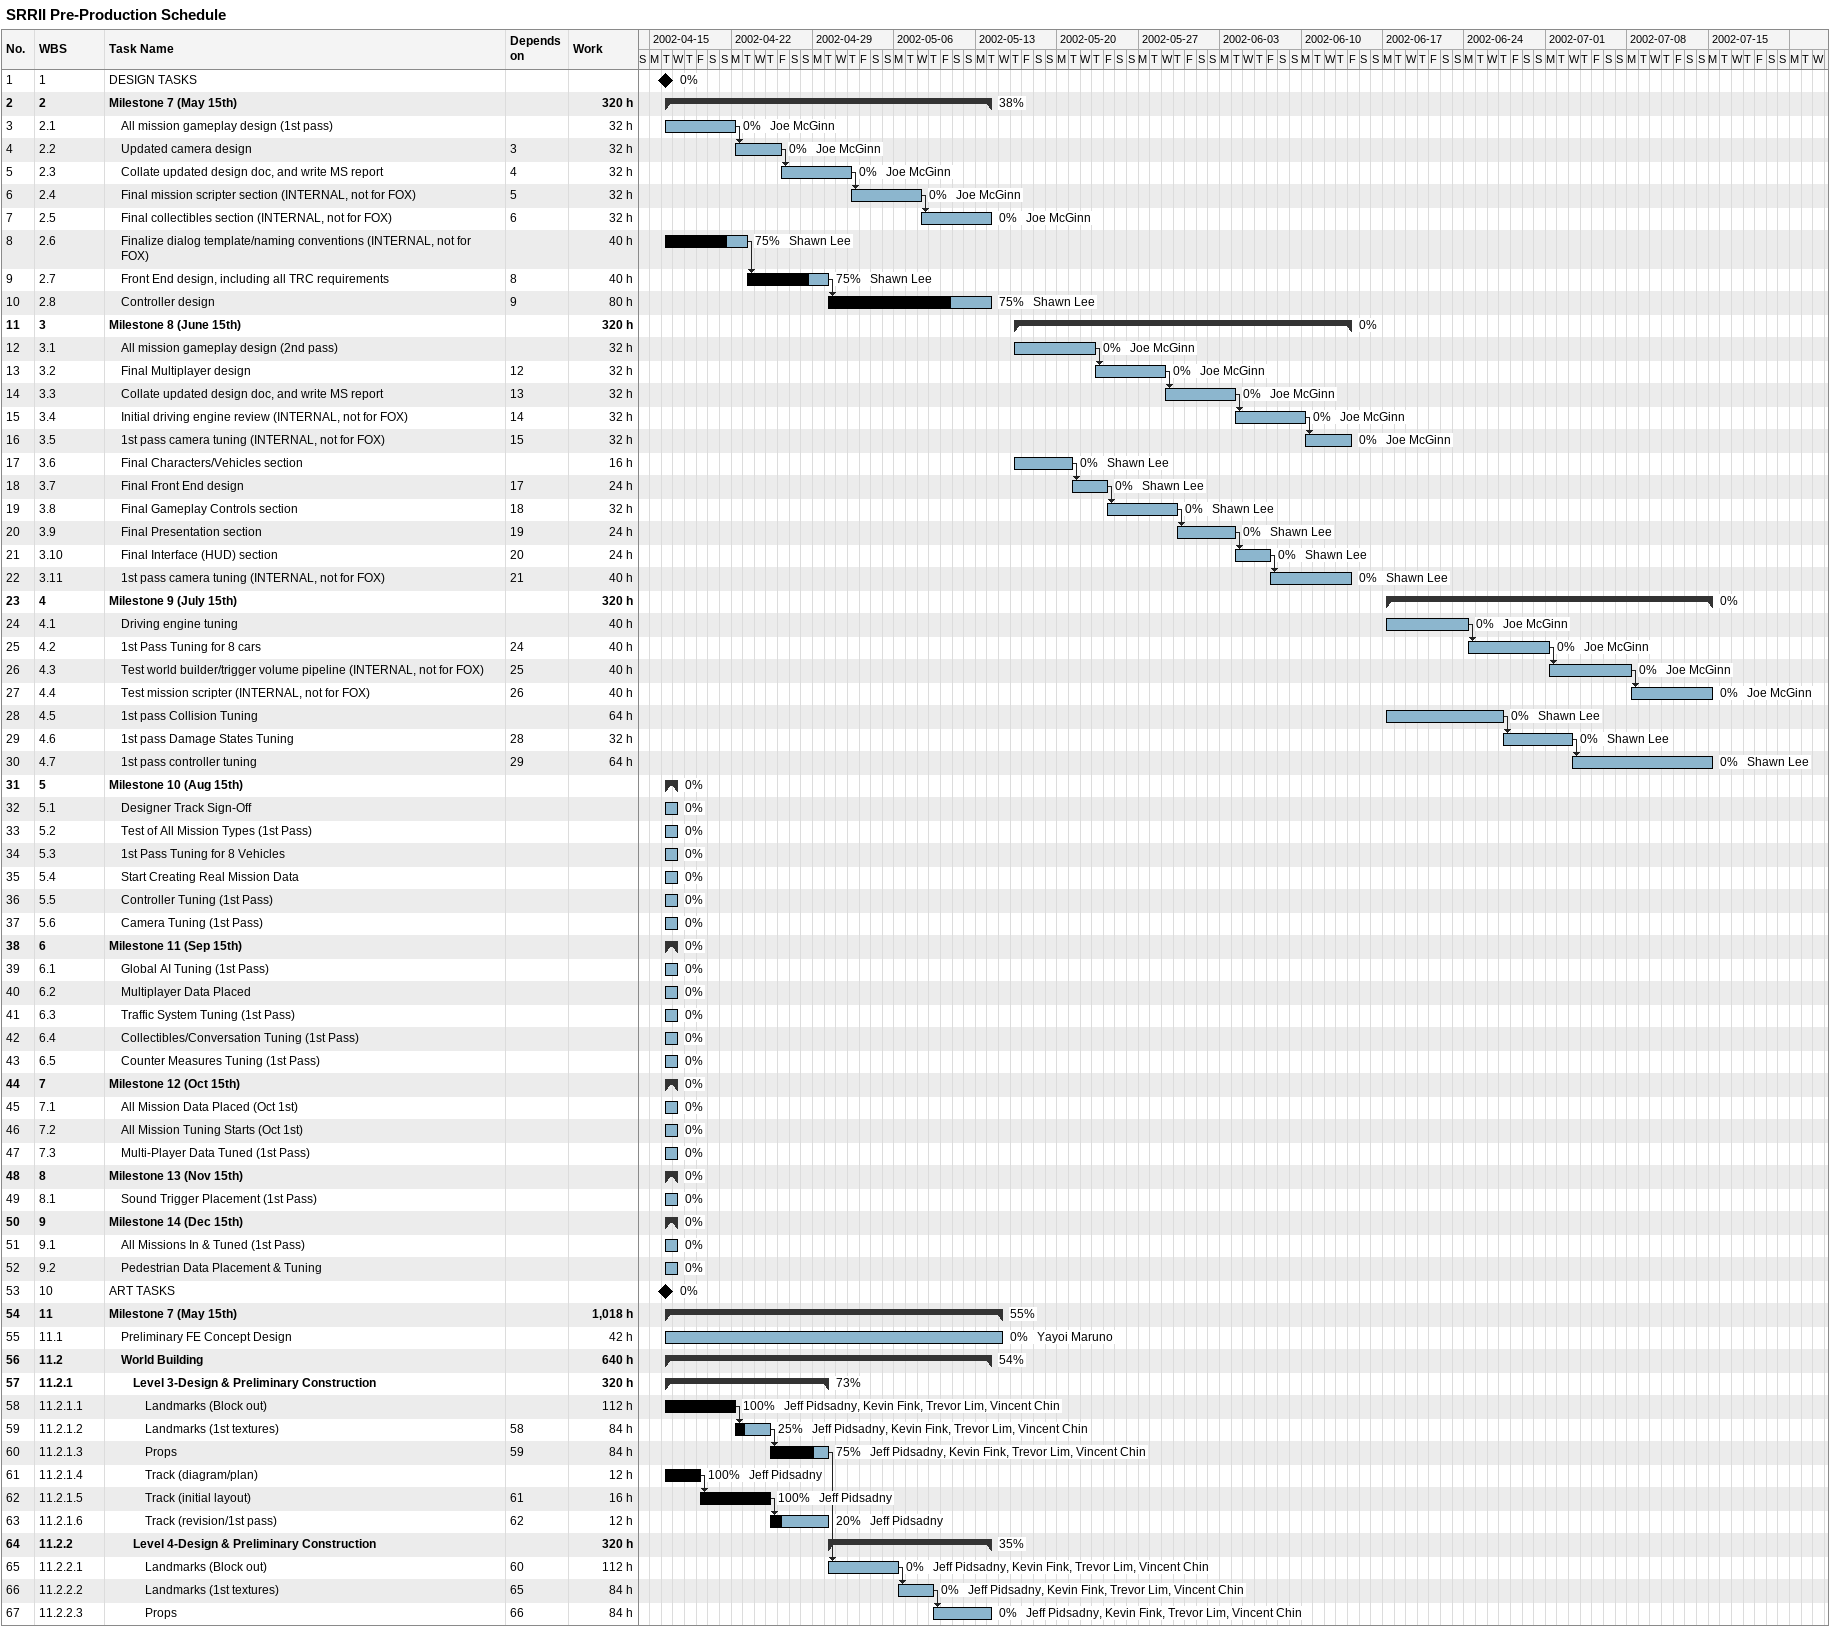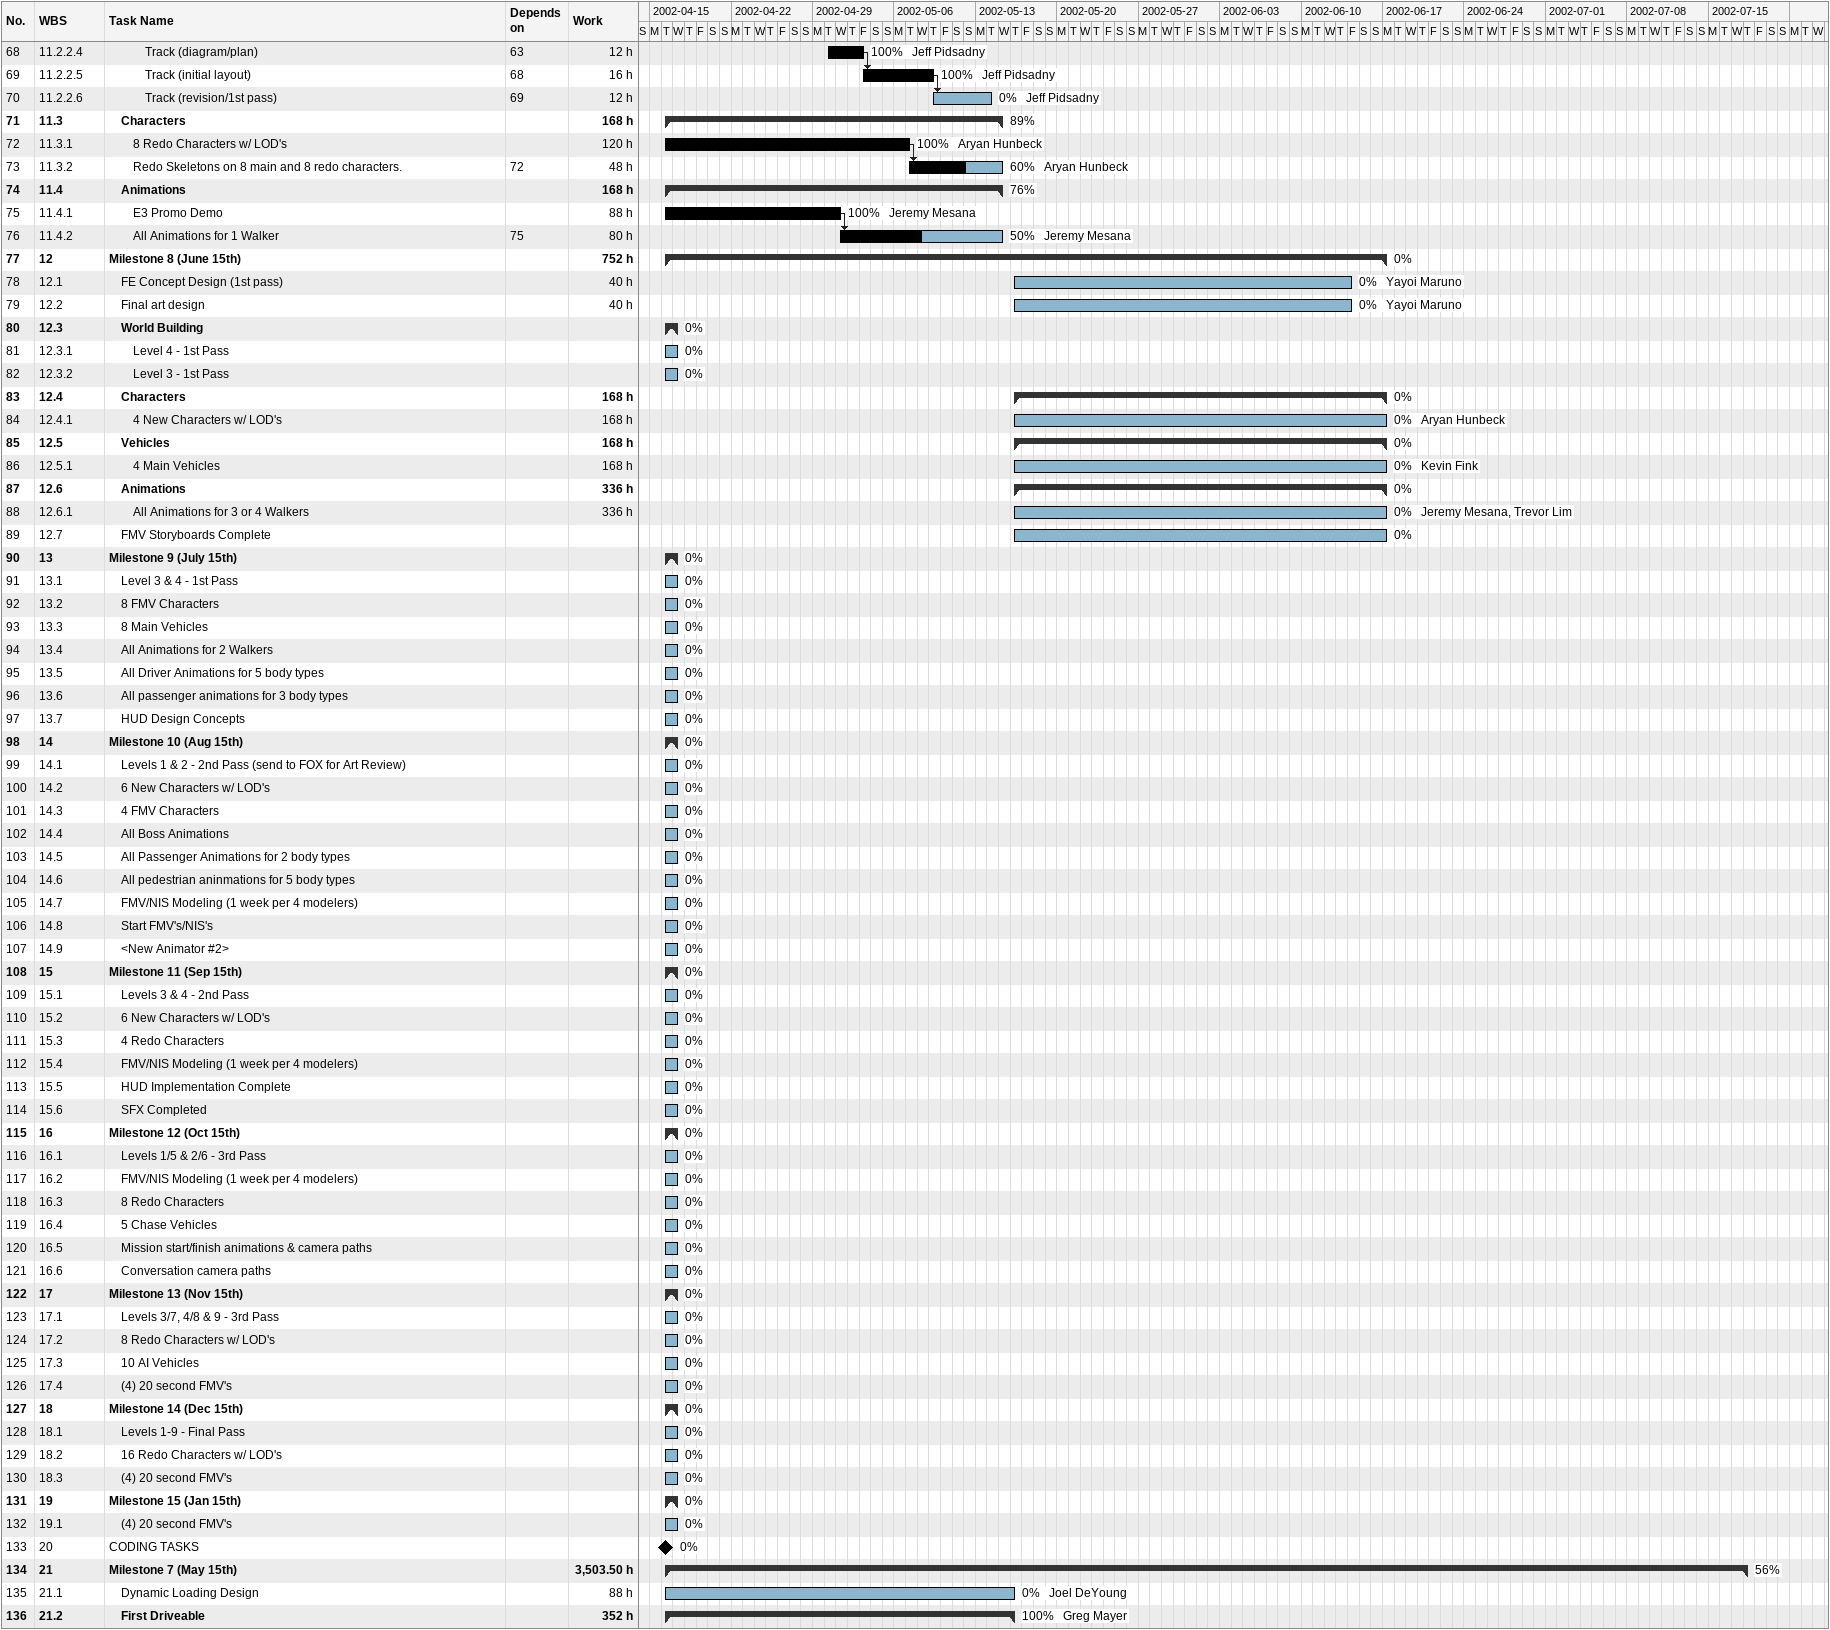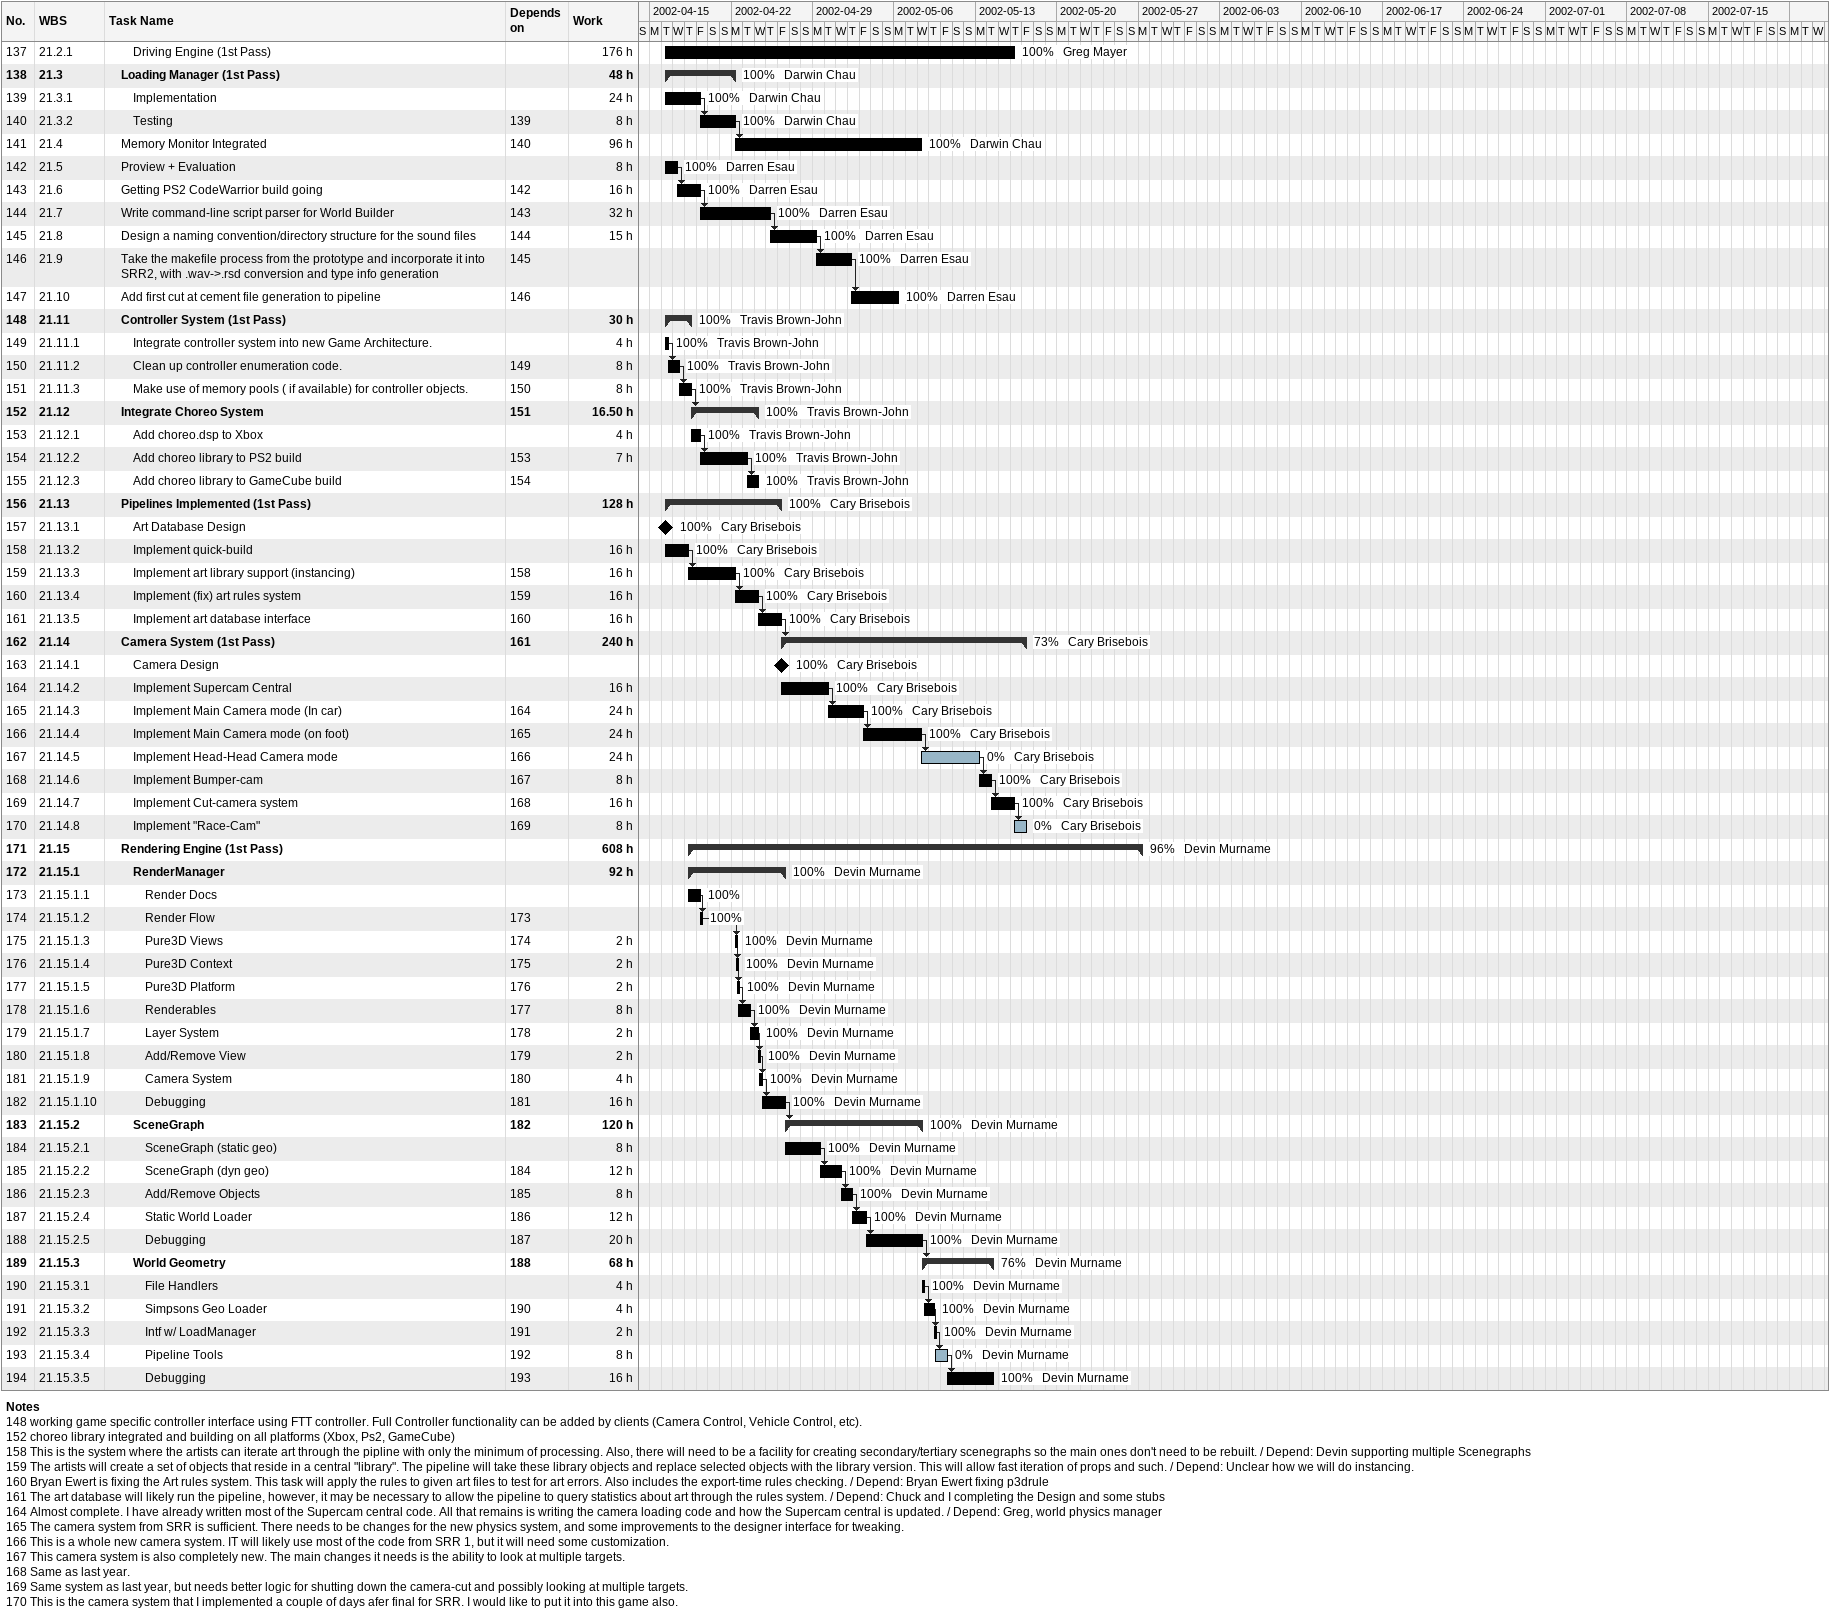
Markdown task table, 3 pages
SRRII Pre-Production Schedule

| ID | WBS | Task | Start | Finish | Predecessors | Resources | % complete | Work (h) |
|---|---|---|---|---|---|---|---|---|
| 1 | 1 | DESIGN TASKS (milestone) | 2002-04-16 | 2002-04-16 |  |  | 0 |  |
| 2 | 2 | **Milestone 7 (May 15th)** | 2002-04-16 | 2002-05-14 |  |  | 38 | 320 |
| 3 | 2.1 | All mission gameplay design (1st pass) | 2002-04-16 | 2002-04-22 |  | Joe McGinn | 0 | 32 |
| 4 | 2.2 | Updated camera design | 2002-04-22 | 2002-04-26 | 3 | Joe McGinn | 0 | 32 |
| 5 | 2.3 | Collate updated design doc, and write MS report | 2002-04-26 | 2002-05-02 | 4 | Joe McGinn | 0 | 32 |
| 6 | 2.4 | Final mission scripter section (INTERNAL, not for FOX) | 2002-05-02 | 2002-05-08 | 5 | Joe McGinn | 0 | 32 |
| 7 | 2.5 | Final collectibles section (INTERNAL, not for FOX) | 2002-05-08 | 2002-05-14 | 6 | Joe McGinn | 0 | 32 |
| 8 | 2.6 | Finalize dialog template/naming conventions (INTERNAL, not for FOX) | 2002-04-16 | 2002-04-23 |  | Shawn Lee | 75 | 40 |
| 9 | 2.7 | Front End design, including all TRC requirements | 2002-04-23 | 2002-04-30 | 8 | Shawn Lee | 75 | 40 |
| 10 | 2.8 | Controller design | 2002-04-30 | 2002-05-14 | 9 | Shawn Lee | 75 | 80 |
| 11 | 3 | **Milestone 8 (June 15th)** | 2002-05-16 | 2002-06-14 |  |  | 0 | 320 |
| 12 | 3.1 | All mission gameplay design (2nd pass) | 2002-05-16 | 2002-05-23 |  | Joe McGinn | 0 | 32 |
| 13 | 3.2 | Final Multiplayer design | 2002-05-23 | 2002-05-29 | 12 | Joe McGinn | 0 | 32 |
| 14 | 3.3 | Collate updated design doc, and write MS report | 2002-05-29 | 2002-06-04 | 13 | Joe McGinn | 0 | 32 |
| 15 | 3.4 | Initial driving engine review (INTERNAL, not for FOX) | 2002-06-04 | 2002-06-10 | 14 | Joe McGinn | 0 | 32 |
| 16 | 3.5 | 1st pass camera tuning (INTERNAL, not for FOX) | 2002-06-10 | 2002-06-14 | 15 | Joe McGinn | 0 | 32 |
| 17 | 3.6 | Final Characters/Vehicles section | 2002-05-16 | 2002-05-21 |  | Shawn Lee | 0 | 16 |
| 18 | 3.7 | Final Front End design | 2002-05-21 | 2002-05-24 | 17 | Shawn Lee | 0 | 24 |
| 19 | 3.8 | Final Gameplay Controls section | 2002-05-24 | 2002-05-30 | 18 | Shawn Lee | 0 | 32 |
| 20 | 3.9 | Final Presentation section | 2002-05-30 | 2002-06-04 | 19 | Shawn Lee | 0 | 24 |
| 21 | 3.10 | Final Interface (HUD) section | 2002-06-04 | 2002-06-07 | 20 | Shawn Lee | 0 | 24 |
| 22 | 3.11 | 1st pass camera tuning (INTERNAL, not for FOX) | 2002-06-07 | 2002-06-14 | 21 | Shawn Lee | 0 | 40 |
| 23 | 4 | **Milestone 9 (July 15th)** | 2002-06-17 | 2002-07-15 |  |  | 0 | 320 |
| 24 | 4.1 | Driving engine tuning | 2002-06-17 | 2002-06-24 |  | Joe McGinn | 0 | 40 |
| 25 | 4.2 | 1st Pass Tuning for 8 cars | 2002-06-24 | 2002-07-01 | 24 | Joe McGinn | 0 | 40 |
| 26 | 4.3 | Test world builder/trigger volume pipeline (INTERNAL, not for FOX) | 2002-07-01 | 2002-07-08 | 25 | Joe McGinn | 0 | 40 |
| 27 | 4.4 | Test mission scripter (INTERNAL, not for FOX) | 2002-07-08 | 2002-07-15 | 26 | Joe McGinn | 0 | 40 |
| 28 | 4.5 | 1st pass Collision Tuning | 2002-06-17 | 2002-06-27 |  | Shawn Lee | 0 | 64 |
| 29 | 4.6 | 1st pass Damage States Tuning | 2002-06-27 | 2002-07-03 | 28 | Shawn Lee | 0 | 32 |
| 30 | 4.7 | 1st pass controller tuning | 2002-07-03 | 2002-07-15 | 29 | Shawn Lee | 0 | 64 |
| 31 | 5 | **Milestone 10 (Aug 15th)** | 2002-04-16 | 2002-04-17 |  |  | 0 |  |
| 32 | 5.1 | Designer Track Sign-Off | 2002-04-16 | 2002-04-17 |  |  | 0 |  |
| 33 | 5.2 | Test of All Mission Types (1st Pass) | 2002-04-16 | 2002-04-17 |  |  | 0 |  |
| 34 | 5.3 | 1st Pass Tuning for 8 Vehicles | 2002-04-16 | 2002-04-17 |  |  | 0 |  |
| 35 | 5.4 | Start Creating Real Mission Data | 2002-04-16 | 2002-04-17 |  |  | 0 |  |
| 36 | 5.5 | Controller Tuning (1st Pass) | 2002-04-16 | 2002-04-17 |  |  | 0 |  |
| 37 | 5.6 | Camera Tuning (1st Pass) | 2002-04-16 | 2002-04-17 |  |  | 0 |  |
| 38 | 6 | **Milestone 11 (Sep 15th)** | 2002-04-16 | 2002-04-17 |  |  | 0 |  |
| 39 | 6.1 | Global AI Tuning (1st Pass) | 2002-04-16 | 2002-04-17 |  |  | 0 |  |
| 40 | 6.2 | Multiplayer Data Placed | 2002-04-16 | 2002-04-17 |  |  | 0 |  |
| 41 | 6.3 | Traffic System Tuning (1st Pass) | 2002-04-16 | 2002-04-17 |  |  | 0 |  |
| 42 | 6.4 | Collectibles/Conversation Tuning (1st Pass) | 2002-04-16 | 2002-04-17 |  |  | 0 |  |
| 43 | 6.5 | Counter Measures Tuning (1st Pass) | 2002-04-16 | 2002-04-17 |  |  | 0 |  |
| 44 | 7 | **Milestone 12 (Oct 15th)** | 2002-04-16 | 2002-04-17 |  |  | 0 |  |
| 45 | 7.1 | All Mission Data Placed (Oct 1st) | 2002-04-16 | 2002-04-17 |  |  | 0 |  |
| 46 | 7.2 | All Mission Tuning Starts (Oct 1st) | 2002-04-16 | 2002-04-17 |  |  | 0 |  |
| 47 | 7.3 | Multi-Player Data Tuned (1st Pass) | 2002-04-16 | 2002-04-17 |  |  | 0 |  |
| 48 | 8 | **Milestone 13 (Nov 15th)** | 2002-04-16 | 2002-04-17 |  |  | 0 |  |
| 49 | 8.1 | Sound Trigger Placement (1st Pass) | 2002-04-16 | 2002-04-17 |  |  | 0 |  |
| 50 | 9 | **Milestone 14 (Dec 15th)** | 2002-04-16 | 2002-04-17 |  |  | 0 |  |
| 51 | 9.1 | All Missions In & Tuned (1st Pass) | 2002-04-16 | 2002-04-17 |  |  | 0 |  |
| 52 | 9.2 | Pedestrian Data Placement & Tuning | 2002-04-16 | 2002-04-17 |  |  | 0 |  |
| 53 | 10 | ART TASKS (milestone) | 2002-04-16 | 2002-04-16 |  |  | 0 |  |
| 54 | 11 | **Milestone 7 (May 15th)** | 2002-04-16 | 2002-05-15 |  |  | 55 | 1018 |
| 55 | 11.1 | Preliminary FE Concept Design | 2002-04-16 | 2002-05-15 |  | Yayoi Maruno | 0 | 42 |
| 56 | 11.2 | **World Building** | 2002-04-16 | 2002-05-14 |  |  | 54 | 640 |
| 57 | 11.2.1 | **Level 3-Design & Preliminary Construction** | 2002-04-16 | 2002-04-30 |  |  | 73 | 320 |
| 58 | 11.2.1.1 | Landmarks (Block out) | 2002-04-16 | 2002-04-22 |  | Jeff Pidsadny, Kevin Fink, Trevor Lim, Vincent Chin | 100 | 112 |
| 59 | 11.2.1.2 | Landmarks (1st textures) | 2002-04-22 | 2002-04-25 | 58 | Jeff Pidsadny, Kevin Fink, Trevor Lim, Vincent Chin | 25 | 84 |
| 60 | 11.2.1.3 | Props | 2002-04-25 | 2002-04-30 | 59 | Jeff Pidsadny, Kevin Fink, Trevor Lim, Vincent Chin | 75 | 84 |
| 61 | 11.2.1.4 | Track (diagram/plan) | 2002-04-16 | 2002-04-19 |  | Jeff Pidsadny | 100 | 12 |
| 62 | 11.2.1.5 | Track (initial layout) | 2002-04-19 | 2002-04-25 | 61 | Jeff Pidsadny | 100 | 16 |
| 63 | 11.2.1.6 | Track (revision/1st pass) | 2002-04-25 | 2002-04-30 | 62 | Jeff Pidsadny | 20 | 12 |
| 64 | 11.2.2 | **Level 4-Design & Preliminary Construction** | 2002-04-30 | 2002-05-14 |  |  | 35 | 320 |
| 65 | 11.2.2.1 | Landmarks (Block out) | 2002-04-30 | 2002-05-06 | 60 | Jeff Pidsadny, Kevin Fink, Trevor Lim, Vincent Chin | 0 | 112 |
| 66 | 11.2.2.2 | Landmarks (1st textures) | 2002-05-06 | 2002-05-09 | 65 | Jeff Pidsadny, Kevin Fink, Trevor Lim, Vincent Chin | 0 | 84 |
| 67 | 11.2.2.3 | Props | 2002-05-09 | 2002-05-14 | 66 | Jeff Pidsadny, Kevin Fink, Trevor Lim, Vincent Chin | 0 | 84 |
| 68 | 11.2.2.4 | Track (diagram/plan) | 2002-04-30 | 2002-05-03 | 63 | Jeff Pidsadny | 100 | 12 |
| 69 | 11.2.2.5 | Track (initial layout) | 2002-05-03 | 2002-05-09 | 68 | Jeff Pidsadny | 100 | 16 |
| 70 | 11.2.2.6 | Track (revision/1st pass) | 2002-05-09 | 2002-05-14 | 69 | Jeff Pidsadny | 0 | 12 |
| 71 | 11.3 | **Characters** | 2002-04-16 | 2002-05-15 |  |  | 89 | 168 |
| 72 | 11.3.1 | 8 Redo Characters w/ LOD's | 2002-04-16 | 2002-05-07 |  | Aryan Hunbeck | 100 | 120 |
| 73 | 11.3.2 | Redo Skeletons on 8 main and 8 redo characters. | 2002-05-07 | 2002-05-15 | 72 | Aryan Hunbeck | 60 | 48 |
| 74 | 11.4 | **Animations** | 2002-04-16 | 2002-05-15 |  |  | 76 | 168 |
| 75 | 11.4.1 | E3 Promo Demo | 2002-04-16 | 2002-05-01 |  | Jeremy Mesana | 100 | 88 |
| 76 | 11.4.2 | All Animations for 1 Walker | 2002-05-01 | 2002-05-15 | 75 | Jeremy Mesana | 50 | 80 |
| 77 | 12 | **Milestone 8 (June 15th)** | 2002-04-16 | 2002-06-17 |  |  | 0 | 752 |
| 78 | 12.1 | FE Concept Design (1st pass) | 2002-05-16 | 2002-06-14 |  | Yayoi Maruno | 0 | 40 |
| 79 | 12.2 | Final art design | 2002-05-16 | 2002-06-14 |  | Yayoi Maruno | 0 | 40 |
| 80 | 12.3 | **World Building** | 2002-04-16 | 2002-04-17 |  |  | 0 |  |
| 81 | 12.3.1 | Level 4 - 1st Pass | 2002-04-16 | 2002-04-17 |  |  | 0 |  |
| 82 | 12.3.2 | Level 3 - 1st Pass | 2002-04-16 | 2002-04-17 |  |  | 0 |  |
| 83 | 12.4 | **Characters** | 2002-05-16 | 2002-06-17 |  |  | 0 | 168 |
| 84 | 12.4.1 | 4 New Characters w/ LOD's | 2002-05-16 | 2002-06-17 |  | Aryan Hunbeck | 0 | 168 |
| 85 | 12.5 | **Vehicles** | 2002-05-16 | 2002-06-17 |  |  | 0 | 168 |
| 86 | 12.5.1 | 4 Main Vehicles | 2002-05-16 | 2002-06-17 |  | Kevin Fink | 0 | 168 |
| 87 | 12.6 | **Animations** | 2002-05-16 | 2002-06-17 |  |  | 0 | 336 |
| 88 | 12.6.1 | All Animations for 3 or 4 Walkers | 2002-05-16 | 2002-06-17 |  | Jeremy Mesana, Trevor Lim | 0 | 336 |
| 89 | 12.7 | FMV Storyboards Complete | 2002-05-16 | 2002-06-17 |  |  | 0 |  |
| 90 | 13 | **Milestone 9 (July 15th)** | 2002-04-16 | 2002-04-17 |  |  | 0 |  |
| 91 | 13.1 | Level 3 & 4 - 1st Pass | 2002-04-16 | 2002-04-17 |  |  | 0 |  |
| 92 | 13.2 | 8 FMV Characters | 2002-04-16 | 2002-04-17 |  |  | 0 |  |
| 93 | 13.3 | 8 Main Vehicles | 2002-04-16 | 2002-04-17 |  |  | 0 |  |
| 94 | 13.4 | All Animations for 2 Walkers | 2002-04-16 | 2002-04-17 |  |  | 0 |  |
| 95 | 13.5 | All Driver Animations for 5 body types | 2002-04-16 | 2002-04-17 |  |  | 0 |  |
| 96 | 13.6 | All passenger animations for 3 body types | 2002-04-16 | 2002-04-17 |  |  | 0 |  |
| 97 | 13.7 | HUD Design Concepts | 2002-04-16 | 2002-04-17 |  |  | 0 |  |
| 98 | 14 | **Milestone 10 (Aug 15th)** | 2002-04-16 | 2002-04-17 |  |  | 0 |  |
| 99 | 14.1 | Levels 1 & 2 - 2nd Pass (send to FOX for Art Review) | 2002-04-16 | 2002-04-17 |  |  | 0 |  |
| 100 | 14.2 | 6 New Characters w/ LOD's | 2002-04-16 | 2002-04-17 |  |  | 0 |  |
| 101 | 14.3 | 4 FMV Characters | 2002-04-16 | 2002-04-17 |  |  | 0 |  |
| 102 | 14.4 | All Boss Animations | 2002-04-16 | 2002-04-17 |  |  | 0 |  |
| 103 | 14.5 | All Passenger Animations for 2 body types | 2002-04-16 | 2002-04-17 |  |  | 0 |  |
| 104 | 14.6 | All pedestrian aninmations for 5 body types | 2002-04-16 | 2002-04-17 |  |  | 0 |  |
| 105 | 14.7 | FMV/NIS Modeling (1 week per 4 modelers) | 2002-04-16 | 2002-04-17 |  |  | 0 |  |
| 106 | 14.8 | Start FMV's/NIS's | 2002-04-16 | 2002-04-17 |  |  | 0 |  |
| 107 | 14.9 | <New Animator #2> | 2002-04-16 | 2002-04-17 |  |  | 0 |  |
| 108 | 15 | **Milestone 11 (Sep 15th)** | 2002-04-16 | 2002-04-17 |  |  | 0 |  |
| 109 | 15.1 | Levels 3 & 4 - 2nd Pass | 2002-04-16 | 2002-04-17 |  |  | 0 |  |
| 110 | 15.2 | 6 New Characters w/ LOD's | 2002-04-16 | 2002-04-17 |  |  | 0 |  |
| 111 | 15.3 | 4 Redo Characters | 2002-04-16 | 2002-04-17 |  |  | 0 |  |
| 112 | 15.4 | FMV/NIS Modeling (1 week per 4 modelers) | 2002-04-16 | 2002-04-17 |  |  | 0 |  |
| 113 | 15.5 | HUD Implementation Complete | 2002-04-16 | 2002-04-17 |  |  | 0 |  |
| 114 | 15.6 | SFX Completed | 2002-04-16 | 2002-04-17 |  |  | 0 |  |
| 115 | 16 | **Milestone 12 (Oct 15th)** | 2002-04-16 | 2002-04-17 |  |  | 0 |  |
| 116 | 16.1 | Levels 1/5 & 2/6 - 3rd Pass | 2002-04-16 | 2002-04-17 |  |  | 0 |  |
| 117 | 16.2 | FMV/NIS Modeling (1 week per 4 modelers) | 2002-04-16 | 2002-04-17 |  |  | 0 |  |
| 118 | 16.3 | 8 Redo Characters | 2002-04-16 | 2002-04-17 |  |  | 0 |  |
| 119 | 16.4 | 5 Chase Vehicles | 2002-04-16 | 2002-04-17 |  |  | 0 |  |
| 120 | 16.5 | Mission start/finish animations & camera paths | 2002-04-16 | 2002-04-17 |  |  | 0 |  |
| 121 | 16.6 | Conversation camera paths | 2002-04-16 | 2002-04-17 |  |  | 0 |  |
| 122 | 17 | **Milestone 13 (Nov 15th)** | 2002-04-16 | 2002-04-17 |  |  | 0 |  |
| 123 | 17.1 | Levels 3/7, 4/8 & 9 - 3rd Pass | 2002-04-16 | 2002-04-17 |  |  | 0 |  |
| 124 | 17.2 | 8 Redo Characters w/ LOD's | 2002-04-16 | 2002-04-17 |  |  | 0 |  |
| 125 | 17.3 | 10 AI Vehicles | 2002-04-16 | 2002-04-17 |  |  | 0 |  |
| 126 | 17.4 | (4) 20 second FMV's | 2002-04-16 | 2002-04-17 |  |  | 0 |  |
| 127 | 18 | **Milestone 14 (Dec 15th)** | 2002-04-16 | 2002-04-17 |  |  | 0 |  |
| 128 | 18.1 | Levels 1-9 - Final Pass | 2002-04-16 | 2002-04-17 |  |  | 0 |  |
| 129 | 18.2 | 16 Redo Characters w/ LOD's | 2002-04-16 | 2002-04-17 |  |  | 0 |  |
| 130 | 18.3 | (4) 20 second FMV's | 2002-04-16 | 2002-04-17 |  |  | 0 |  |
| 131 | 19 | **Milestone 15 (Jan 15th)** | 2002-04-16 | 2002-04-17 |  |  | 0 |  |
| 132 | 19.1 | (4) 20 second FMV's | 2002-04-16 | 2002-04-17 |  |  | 0 |  |
| 133 | 20 | CODING TASKS (milestone) | 2002-04-16 | 2002-04-16 |  |  | 0 |  |
| 134 | 21 | **Milestone 7 (May 15th)** | 2002-04-16 | 2002-07-18 |  |  | 56 | 3503.50 |
| 135 | 21.1 | Dynamic Loading Design | 2002-04-16 | 2002-05-16 |  | Joel DeYoung | 0 | 88 |
| 136 | 21.2 | **First Driveable** | 2002-04-16 | 2002-05-16 |  | Greg Mayer | 100 | 352 |
| 137 | 21.2.1 | Driving Engine (1st Pass) | 2002-04-16 | 2002-05-16 |  | Greg Mayer | 100 | 176 |
| 138 | 21.3 | **Loading Manager (1st Pass)** | 2002-04-16 | 2002-04-22 |  | Darwin Chau | 100 | 48 |
| 139 | 21.3.1 | Implementation | 2002-04-16 | 2002-04-19 |  | Darwin Chau | 100 | 24 |
| 140 | 21.3.2 | Testing | 2002-04-19 | 2002-04-22 | 139 | Darwin Chau | 100 | 8 |
| 141 | 21.4 | Memory Monitor Integrated | 2002-04-22 | 2002-05-08 | 140 | Darwin Chau | 100 | 96 |
| 142 | 21.5 | Proview + Evaluation | 2002-04-16 | 2002-04-17 |  | Darren Esau | 100 | 8 |
| 143 | 21.6 | Getting PS2 CodeWarrior build going | 2002-04-17 | 2002-04-19 | 142 | Darren Esau | 100 | 16 |
| 144 | 21.7 | Write command-line script parser for World Builder | 2002-04-19 | 2002-04-25 | 143 | Darren Esau | 100 | 32 |
| 145 | 21.8 | Design a naming convention/directory structure for the sound files | 2002-04-25 | 2002-04-29 | 144 | Darren Esau | 100 | 15 |
| 146 | 21.9 | Take the makefile process from the prototype and incorporate it into SRR2, with .wav->.rsd conversion and type info generation | 2002-04-29 | 2002-05-02 | 145 | Darren Esau | 100 |  |
| 147 | 21.10 | Add first cut at cement file generation to pipeline | 2002-05-02 | 2002-05-06 | 146 | Darren Esau | 100 |  |
| 148 | 21.11 | **Controller System (1st Pass)** | 2002-04-16 | 2002-04-18 |  | Travis Brown-John | 100 | 30 |
| 149 | 21.11.1 | Integrate controller system into new Game Architecture. | 2002-04-16 | 2002-04-16 |  | Travis Brown-John | 100 | 4 |
| 150 | 21.11.2 | Clean up controller enumeration code. | 2002-04-16 | 2002-04-17 | 149 | Travis Brown-John | 100 | 8 |
| 151 | 21.11.3 | Make use of memory pools ( if available) for controller objects. | 2002-04-17 | 2002-04-18 | 150 | Travis Brown-John | 100 | 8 |
| 152 | 21.12 | **Integrate Choreo System** | 2002-04-18 | 2002-04-24 | 151 | Travis Brown-John | 100 | 16.50 |
| 153 | 21.12.1 | Add choreo.dsp to Xbox | 2002-04-18 | 2002-04-19 |  | Travis Brown-John | 100 | 4 |
| 154 | 21.12.2 | Add choreo library to PS2 build | 2002-04-19 | 2002-04-23 | 153 | Travis Brown-John | 100 | 7 |
| 155 | 21.12.3 | Add choreo library to GameCube build | 2002-04-23 | 2002-04-24 | 154 | Travis Brown-John | 100 |  |
| 156 | 21.13 | **Pipelines Implemented (1st Pass)** | 2002-04-16 | 2002-04-26 |  | Cary Brisebois | 100 | 128 |
| 157 | 21.13.1 | Art Database Design (milestone) | 2002-04-16 | 2002-04-16 |  | Cary Brisebois | 100 |  |
| 158 | 21.13.2 | Implement quick-build | 2002-04-16 | 2002-04-18 |  | Cary Brisebois | 100 | 16 |
| 159 | 21.13.3 | Implement art library support (instancing) | 2002-04-18 | 2002-04-22 | 158 | Cary Brisebois | 100 | 16 |
| 160 | 21.13.4 | Implement (fix) art rules system | 2002-04-22 | 2002-04-24 | 159 | Cary Brisebois | 100 | 16 |
| 161 | 21.13.5 | Implement art database interface | 2002-04-24 | 2002-04-26 | 160 | Cary Brisebois | 100 | 16 |
| 162 | 21.14 | **Camera System (1st Pass)** | 2002-04-26 | 2002-05-17 | 161 | Cary Brisebois | 73 | 240 |
| 163 | 21.14.1 | Camera Design (milestone) | 2002-04-26 | 2002-04-26 |  | Cary Brisebois | 100 |  |
| 164 | 21.14.2 | Implement Supercam Central | 2002-04-26 | 2002-04-30 |  | Cary Brisebois | 100 | 16 |
| 165 | 21.14.3 | Implement Main Camera mode (In car) | 2002-04-30 | 2002-05-03 | 164 | Cary Brisebois | 100 | 24 |
| 166 | 21.14.4 | Implement Main Camera mode (on foot) | 2002-05-03 | 2002-05-08 | 165 | Cary Brisebois | 100 | 24 |
| 167 | 21.14.5 | Implement Head-Head Camera mode | 2002-05-08 | 2002-05-13 | 166 | Cary Brisebois | 0 | 24 |
| 168 | 21.14.6 | Implement Bumper-cam | 2002-05-13 | 2002-05-14 | 167 | Cary Brisebois | 100 | 8 |
| 169 | 21.14.7 | Implement Cut-camera system | 2002-05-14 | 2002-05-16 | 168 | Cary Brisebois | 100 | 16 |
| 170 | 21.14.8 | Implement "Race-Cam" | 2002-05-16 | 2002-05-17 | 169 | Cary Brisebois | 0 | 8 |
| 171 | 21.15 | **Rendering Engine (1st Pass)** | 2002-04-18 | 2002-05-27 |  | Devin Murname | 96 | 608 |
| 172 | 21.15.1 | **RenderManager** | 2002-04-18 | 2002-04-26 |  | Devin Murname | 100 | 92 |
| 173 | 21.15.1.1 | Render Docs | 2002-04-18 | 2002-04-19 |  |  | 100 |  |
| 174 | 21.15.1.2 | Render Flow | 2002-04-19 | 2002-04-19 | 173 |  | 100 |  |
| 175 | 21.15.1.3 | Pure3D Views | 2002-04-22 | 2002-04-22 | 174 | Devin Murname | 100 | 2 |
| 176 | 21.15.1.4 | Pure3D Context | 2002-04-22 | 2002-04-22 | 175 | Devin Murname | 100 | 2 |
| 177 | 21.15.1.5 | Pure3D Platform | 2002-04-22 | 2002-04-22 | 176 | Devin Murname | 100 | 2 |
| 178 | 21.15.1.6 | Renderables | 2002-04-22 | 2002-04-23 | 177 | Devin Murname | 100 | 8 |
| 179 | 21.15.1.7 | Layer System | 2002-04-23 | 2002-04-24 | 178 | Devin Murname | 100 | 2 |
| 180 | 21.15.1.8 | Add/Remove View | 2002-04-24 | 2002-04-24 | 179 | Devin Murname | 100 | 2 |
| 181 | 21.15.1.9 | Camera System | 2002-04-24 | 2002-04-24 | 180 | Devin Murname | 100 | 4 |
| 182 | 21.15.1.10 | Debugging | 2002-04-24 | 2002-04-26 | 181 | Devin Murname | 100 | 16 |
| 183 | 21.15.2 | **SceneGraph** | 2002-04-26 | 2002-05-08 | 182 | Devin Murname | 100 | 120 |
| 184 | 21.15.2.1 | SceneGraph (static geo) | 2002-04-26 | 2002-04-29 |  | Devin Murname | 100 | 8 |
| 185 | 21.15.2.2 | SceneGraph (dyn geo) | 2002-04-29 | 2002-05-01 | 184 | Devin Murname | 100 | 12 |
| 186 | 21.15.2.3 | Add/Remove Objects | 2002-05-01 | 2002-05-02 | 185 | Devin Murname | 100 | 8 |
| 187 | 21.15.2.4 | Static World Loader | 2002-05-02 | 2002-05-03 | 186 | Devin Murname | 100 | 12 |
| 188 | 21.15.2.5 | Debugging | 2002-05-03 | 2002-05-08 | 187 | Devin Murname | 100 | 20 |
| 189 | 21.15.3 | **World Geometry** | 2002-05-08 | 2002-05-14 | 188 | Devin Murname | 76 | 68 |
| 190 | 21.15.3.1 | File Handlers | 2002-05-08 | 2002-05-08 |  | Devin Murname | 100 | 4 |
| 191 | 21.15.3.2 | Simpsons Geo Loader | 2002-05-08 | 2002-05-09 | 190 | Devin Murname | 100 | 4 |
| 192 | 21.15.3.3 | Intf w/ LoadManager | 2002-05-09 | 2002-05-09 | 191 | Devin Murname | 100 | 2 |
| 193 | 21.15.3.4 | Pipeline Tools | 2002-05-09 | 2002-05-10 | 192 | Devin Murname | 0 | 8 |
| 194 | 21.15.3.5 | Debugging | 2002-05-10 | 2002-05-14 | 193 | Devin Murname | 100 | 16 |

Notes
- 148: working game specific controller interface using FTT controller. Full Controller functionality can be added by clients (Camera Control, Vehicle Control, etc).
- 152: choreo library integrated and building on all platforms (Xbox, Ps2, GameCube)
- 158: This is the system where the artists can iterate art through the pipline with only the minimum of processing. Also, there will need to be a facility for creating secondary/tertiary scenegraphs so the main ones don't need to be rebuilt. / Depend: Devin supporting multiple Scenegraphs
- 159: The artists will create a set of objects that reside in a central "library". The pipeline will take these library objects and replace selected objects with the library version. This will allow fast iteration of props and such. / Depend: Unclear how we will do instancing.
- 160: Bryan Ewert is fixing the Art rules system. This task will apply the rules to given art files to test for art errors. Also includes the export-time rules checking. / Depend: Bryan Ewert fixing p3drule
- 161: The art database will likely run the pipeline, however, it may be necessary to allow the pipeline to query statistics about art through the rules system. / Depend: Chuck and I completing the Design and some stubs
- 164: Almost complete. I have already written most of the Supercam central code. All that remains is writing the camera loading code and how the Supercam central is updated. / Depend: Greg, world physics manager
- 165: The camera system from SRR is sufficient. There needs to be changes for the new physics system, and some improvements to the designer interface for tweaking.
- 166: This is a whole new camera system. IT will likely use most of the code from SRR 1, but it will need some customization.
- 167: This camera system is also completely new. The main changes it needs is the ability to look at multiple targets.
- 168: Same as last year.
- 169: Same system as last year, but needs better logic for shutting down the camera-cut and possibly looking at multiple targets.
- 170: This is the camera system that I implemented a couple of days afer final for SRR. I would like to put it into this game also.
